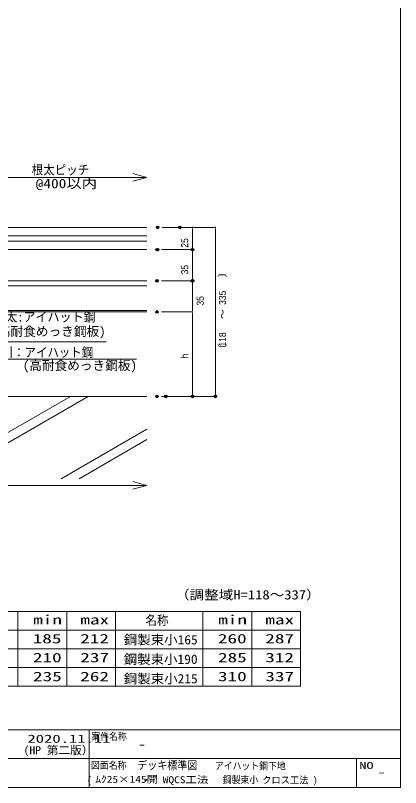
# Model space of a CAD drawing. Units: millimetres, scale not verified. Extents: x -12715 to 12220, y -3398 to 4210.
# Drawn here: x 1986 to 2419, y 2231 to 3099 of the extents above; entities that cross this region are included whole.
import ezdxf
from ezdxf.enums import TextEntityAlignment as Align

# ---------------------------------------------------------------- set-up
doc = ezdxf.new("R2010")
doc.units = ezdxf.units.MM
doc.header["$LTSCALE"] = 5.7
doc.header["$PDMODE"] = 32
doc.header["$PDSIZE"] = 2.85
for name, color, linetype, lineweight in [('0-0_図枠', 7, 'Continuous', 9), ('0-1_デッキ', 7, 'Continuous', 9), ('0-2_文字', 4, 'Continuous', 9), ('0-3_寸法', 7, 'Continuous', 9), ('0-4_一般', 4, 'Continuous', 9), ('0-7_0', 7, 'Continuous', 9), ('0-9_大引', 4, 'Continuous', 9)]:
    doc.layers.add(name, color=color, linetype=linetype, lineweight=lineweight)
doc.layers.add('0-8_DEFPOINTS', color=7, linetype='Continuous')
doc.styles.add('Osaka', font='')
doc.styles.add('ＭＳ ゴシック', font='')
doc.styles.get('Osaka').set_extended_font_data('Osaka')
doc.styles.get('ＭＳ ゴシック').set_extended_font_data('MS Gothic')

# ---------------------------------------------------------------- blocks, each defined once
blk = doc.blocks.new('シンボル-35')
at = {"layer": '0-0_図枠', "style": 'ＭＳ ゴシック'}
for s, width, p in [('2020.11.11', 1.5, (141, 131.7)), ('(HP 第二版）', 1.05, (-30.6, -385.3))]:
    blk.add_text(s, height=365.7, dxfattribs=dict(at, width=width)).set_placement(p, align=Align.BOTTOM_LEFT)
blk = doc.blocks.new('グループ-24-1')
at = {"layer": '0-3_寸法', "color": 4}
blk.add_line((74646.5, -13981.4), (46086.5, -13981.4), dxfattribs=at)
for points in [[(46721.5, -14151.6), (46086.5, -13981.4), (46721.5, -13811.3)], [(74011.5, -13811.3), (74646.5, -13981.4), (74011.5, -14151.6)]]:
    blk.add_lwpolyline(points, dxfattribs=at)
at = {"layer": '0-3_寸法', "color": 4, "style": 'ＭＳ ゴシック'}
for s, width, p in [('束ピッチ', 0.9, (51469.2, -13979.2)), ('束ピッチ', 0.9, (65578.3, -13979.2)), ('@800以内', 1.2, (51422.2, -14594.9)), ('@800以内', 1.2, (65531.4, -14594.9))]:
    blk.add_text(s, height=417.9, dxfattribs=dict(at, width=width)).set_placement(p, align=Align.BOTTOM_LEFT)
blk = doc.blocks.new('グループ-196-1')
at = {"layer": '0-9_大引'}
for p, q in [((58726.5, -4781.4), (74646.5, -4781.4)), ((58726.5, -4781.4), (58726.5, -6181.4)), ((58726.5, -5001.4), (74646.5, -5001.4)), ((58726.5, -6117.4), (74646.5, -6117.4)), ((58726.5, -6181.4), (74646.5, -6181.4))]:
    blk.add_line(p, q, dxfattribs=at)
blk = doc.blocks.new('シンボル-24')
at = {"layer": '0-2_文字', "style": 'ＭＳ ゴシック', "width": 0.9}
blk.add_text('大引：アイハット鋼', height=417.9, dxfattribs=at).set_placement((-2575.2, -305.6), align=Align.BOTTOM_LEFT)
at = {"layer": '0-2_文字', "style": 'ＭＳ ゴシック'}
blk.add_text('\u3000\u3000 (高耐食めっき鋼板)', height=417.9, dxfattribs=at).set_placement((-2540, -894), align=Align.BOTTOM_LEFT)
blk = doc.blocks.new('シンボル-23')
at = {"layer": '0-2_文字', "style": 'ＭＳ ゴシック', "width": 0.95}
blk.add_text('根太:アイハット鋼', height=417.9, dxfattribs=at).set_placement((-1232, 430.3), align=Align.BOTTOM_LEFT)
at = {"layer": '0-2_文字', "style": 'ＭＳ ゴシック'}
blk.add_text('(高耐食めっき鋼板)', height=417.9, dxfattribs=at).set_placement((-1314.7, -217.8), align=Align.BOTTOM_LEFT)
blk = doc.blocks.new('_DOT')
at = {"layer": '0-7_0'}
for p, q in [((-20, 0), (-40, 0)), ((-10, 0), (10, 0))]:
    blk.add_line(p, q, dxfattribs=at)

msp = doc.modelspace()

# ---------------------------------------------------------------- linework, layer by layer
at = {"layer": '0-0_図枠'}
for p, q in [((2068.983, 2295.811), (2068.983, 2230.811)), ((1793.983, 2263.311), (2068.983, 2263.311)), ((2068.983, 2263.311), (2418.983, 2263.311)), ((2369.534, 2263.311), (2369.534, 2230.811))]:
    msp.add_line(p, q, dxfattribs=at)
at = {"layer": '0-0_図枠', "color": 5}
for points in [[(418.984, 3595.811), (2418.984, 3595.811), (2418.984, 2295.811), (418.984, 2295.811)], [(418.983, 2295.811), (2418.983, 2295.811), (2418.983, 2230.811), (418.983, 2230.811)]]:
    msp.add_lwpolyline(points, close=True, dxfattribs=at)
at = {"layer": '0-1_デッキ'}
for p, q in [((1937.249, 2860.464), (2133.749, 2860.464)), ((1937.249, 2835.464), (2133.749, 2835.464))]:
    msp.add_line(p, q, dxfattribs=at)
at = {"layer": '0-1_デッキ', "color": 4}
for p, q in [((1937.249, 2850.964), (2133.749, 2850.964)), ((1937.249, 2844.964), (2133.749, 2844.964))]:
    msp.add_line(p, q, dxfattribs=at)
at = {"layer": '0-2_文字'}
for p, q in [((1955.725, 2731.805), (2088.107, 2731.805)), ((1946.284, 2712.338), (2122.205, 2712.338)), ((2043.587, 2428.845), (2043.587, 2344.845)), ((2251.587, 2428.845), (2251.587, 2344.845)), ((1682.357, 2386.845), (2306.52, 2386.845)), ((1682.357, 2365.845), (2306.52, 2365.845))]:
    msp.add_line(p, q, dxfattribs=at)
at = {"layer": '0-2_文字', "color": 3}
for p, q in [((1682.357, 2428.845), (2306.52, 2428.845)), ((1988.52, 2428.845), (1988.52, 2344.845)), ((2098.52, 2428.845), (2098.52, 2344.845)), ((2196.52, 2428.845), (2196.52, 2344.845)), ((2306.52, 2428.845), (2306.52, 2344.845)), ((1682.357, 2407.845), (2306.52, 2407.845)), ((1682.357, 2344.845), (2306.52, 2344.845))]:
    msp.add_line(p, q, dxfattribs=at)
at = {"layer": '0-3_寸法', "color": 4}
msp.add_line((1934.749, 2916.707), (2133.749, 2916.707), dxfattribs=at)
at = {"layer": '0-3_寸法'}
for p, q in [((2150.811, 2860.464), (2185.108, 2860.464)), ((2175.811, 2860.464), (2210.811, 2860.464)), ((2185.108, 2857.96), (2185.108, 2837.968)), ((2210.811, 2857.96), (2210.811, 2672.968)), ((2150.108, 2835.464), (2185.108, 2835.464)), ((2150.811, 2835.464), (2185.108, 2835.464)), ((2185.108, 2802.968), (2185.108, 2832.96)), ((2150.108, 2800.464), (2185.108, 2800.464)), ((2150.108, 2800.464), (2185.108, 2800.464)), ((2185.108, 2767.968), (2185.108, 2797.96)), ((2150.108, 2765.464), (2185.108, 2765.464)), ((2150.108, 2765.464), (2185.108, 2765.464)), ((2185.108, 2762.96), (2185.108, 2672.968)), ((2150.108, 2670.464), (2185.108, 2670.464)), ((2160.108, 2670.464), (2210.811, 2670.464))]:
    msp.add_line(p, q, dxfattribs=at)
at = {"layer": '0-3_寸法', "color": 4}
msp.add_lwpolyline([(2117.874, 2920.96), (2133.749, 2916.707), (2117.874, 2912.453)], dxfattribs=at)
at = {"layer": '0-4_一般', "color": 3}
msp.add_line((1419.749, 2670.464), (2133.749, 2670.464), dxfattribs=at)
at = {"layer": '0-4_一般'}
for p, q in [((2047.749, 2670.464), (1887.534, 2577.964)), ((2067.749, 2670.464), (1907.534, 2577.964)), ((2133.749, 2633.513), (2037.534, 2577.964)), ((2133.749, 2621.966), (2057.534, 2577.964))]:
    msp.add_line(p, q, dxfattribs=at)
at = {"layer": '0-8_DEFPOINTS'}
for p in [(2145.811, 2860.464), (2170.811, 2860.464), (2145.108, 2835.464), (2145.811, 2835.464), (2185.108, 2835.464), (2145.108, 2800.464), (2185.108, 2800.464), (2145.108, 2765.464), (2145.108, 2670.464), (2155.108, 2670.464), (2185.108, 2670.464), (2210.811, 2670.464)]:
    msp.add_point(p, dxfattribs=at)

# ---------------------------------------------------------------- block references
at = {"layer": '0-0_図枠', "xscale": 0.025, "yscale": 0.025}
msp.add_blockref('シンボル-35', (1995.933, 2275.075), dxfattribs=at)
at = {"layer": '0-2_文字', "xscale": 0.025, "yscale": 0.025}
for name, p in [('シンボル-23', (1991.907, 2740.739)), ('シンボル-24', (2022.212, 2719.335))]:
    msp.add_blockref(name, p, dxfattribs=at)
at = {"layer": '0-3_寸法', "xscale": 0.06259308, "yscale": 0.06259308}
for p, rotation in [((2185.108, 2860.464), 90), ((2210.811, 2860.464), 90), ((2185.108, 2835.464), 270), ((2185.108, 2835.464), 90), ((2185.108, 2800.464), 270), ((2185.108, 2800.464), 90), ((2185.108, 2765.464), 270), ((2185.108, 2765.464), 90), ((2185.108, 2670.464), 270), ((2210.811, 2670.464), 270)]:
    msp.add_blockref('_DOT', p, dxfattribs=dict(at, rotation=rotation))
at = {"layer": '0-3_寸法', "xscale": 0.025, "yscale": 0.025}
msp.add_blockref('グループ-24-1', (267.586, 2920), dxfattribs=at)
at = {"layer": '0-9_大引', "xscale": 0.025, "yscale": 0.025}
msp.add_blockref('グループ-196-1', (267.586, 2920), dxfattribs=at)

# ---------------------------------------------------------------- texts
at = {"layer": '0-0_図枠', "color": 1, "style": 'ＭＳ ゴシック', "width": 0.9}
for s, p in [('案件名称', (2071.282, 2281.979)), ('図面名称', (2070.909, 2249.479))]:
    msp.add_text(s, height=7.918, dxfattribs=at).set_placement(p, align=Align.BOTTOM_LEFT)
at = {"layer": '0-0_図枠', "style": 'ＭＳ ゴシック'}
for s, height, width, p in [('-', 9.142, 1.5, (2123.62, 2272.197)), (' デッキ標準図', 9.142, 0.9, (2117.497, 2248.583)), ('アイハット鋼下地', 7.918, 0.9, (2210.172, 2248.834)), ('NO', 7.836, 1.5, (2372.592, 2249.326)), ('(  \u3000   \u3000\u3000・ \u3000\u3000\u3000\u3000\u3000・ \u3000\u3000\u3000\u3000\u3000クロス工法 )', 7.836, 0.95, (2066.547, 2232.955)), ('ﾑｸ25×145開', 7.836, 1.2, (2075.817, 2233.794)), ('WQCS工法', 7.836, 1.2, (2151.562, 2233.371)), ('鋼製束小', 7.918, 0.9, (2219.02, 2233.206)), ('-', 9.142, 1.5, (2392.911, 2240.858))]:
    msp.add_text(s, height=height, dxfattribs=dict(at, width=width)).set_placement(p, align=Align.BOTTOM_LEFT)
at = {"layer": '0-2_文字', "style": 'ＭＳ ゴシック'}
for s, height, width, p in [('（調整域H=118～337）', 10.45, 1.15, (2165.383, 2439.13)), ('min', 10.56, 1.5, (2005.956, 2410.977)), ('max', 10.56, 1.5, (2058.963, 2410.977)), ('名称', 10.56, 0.9, (2132.181, 2410.426)), ('min', 10.56, 1.5, (2213.956, 2410.977)), ('max', 10.56, 1.5, (2266.963, 2410.977)), ('185', 10.56, 1.5, (2005.374, 2389.721)), ('212', 10.56, 1.5, (2058.8, 2389.721)), ('鋼製束小165', 10.56, 1.05, (2107.797, 2388.527)), ('260', 10.56, 1.5, (2213.593, 2389.721)), ('287', 10.56, 1.5, (2266.882, 2389.721)), ('210', 10.56, 1.5, (2005.593, 2368.464)), ('237', 10.56, 1.5, (2058.882, 2368.464)), ('鋼製束小190', 10.56, 1.05, (2107.657, 2366.628)), ('285', 10.56, 1.5, (2213.733, 2368.464)), ('312', 10.56, 1.5, (2266.827, 2368.464)), ('235', 10.56, 1.5, (2005.733, 2347.208)), ('262', 10.56, 1.5, (2058.8, 2347.208)), ('310', 10.56, 1.5, (2213.62, 2347.208)), ('337', 10.56, 1.5, (2266.909, 2347.208)), ('鋼製束小215', 10.56, 1.05, (2107.797, 2344.729))]:
    msp.add_text(s, height=height, dxfattribs=dict(at, width=width)).set_placement(p, align=Align.BOTTOM_LEFT)
at = {"layer": '0-3_寸法', "color": 4, "style": 'ＭＳ ゴシック'}
for s, width, p in [('根太ピッチ', 0.9, (2004.17, 2916.774)), ('@400以内', 1.2, (2008.72, 2901.38))]:
    msp.add_text(s, height=10.56, dxfattribs=dict(at, width=width)).set_placement(p, align=Align.BOTTOM_LEFT)
at = {"layer": '0-3_寸法', "style": 'Osaka', "width": 0.9}
for s, p in [('25', (2182.608, 2837.622)), ('35', (2182.608, 2807.622)), ('335', (2225.085, 2773.388)), ('35', (2200.093, 2772.622)), ('118', (2225.085, 2726.568)), ('h', (2182.608, 2713.052))]:
    msp.add_text(s, height=7.918, rotation=90, dxfattribs=at).set_placement(p, align=Align.BOTTOM_LEFT)
at = {"layer": '0-3_寸法', "style": 'Osaka'}
for s, p in [('〕', (2225.085, 2804.414)), ('～', (2225.085, 2757.594)), ('〔', (2225.085, 2718.671))]:
    msp.add_text(s, height=7.918, rotation=90, dxfattribs=at).set_placement(p, align=Align.BOTTOM_LEFT)

doc.saveas('drawing.dxf')
